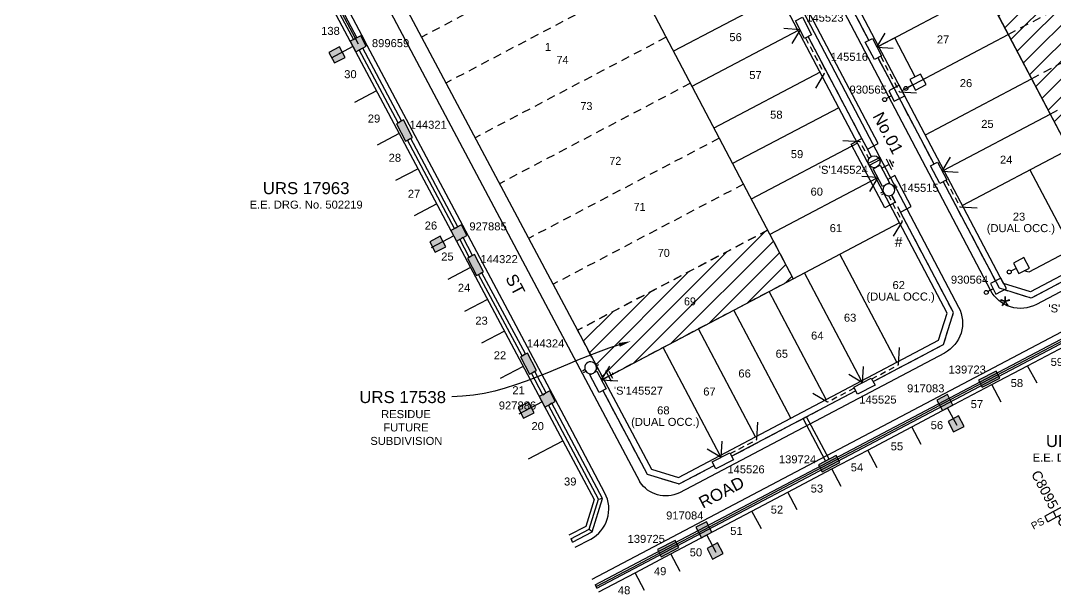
# Model space of a CAD drawing. Header units: metres. Extents: x 303535 to 303956, y 6270025 to 6270431.
# Drawn here: x 303554.5 to 303813.1, y 6270033.2 to 6270176.6 of the extents above; entities that cross this region are included whole.
import ezdxf
from ezdxf import colors
from ezdxf.entities.mleader import LeaderData, LeaderLine
from ezdxf.enums import TextEntityAlignment as Align
from ezdxf.math import Vec2, Vec3

# ---------------------------------------------------------------- set-up
doc = ezdxf.new("R2010")
doc.units = ezdxf.units.M
doc.header["$LTSCALE"] = 0.7
for name, pattern in [('A', [0]), ('Cable Exist OH', [1, 1, 0]), ('Cable Exist UG', [8.2, 4, -1.2, 1.8, -1.2]), ('CENTERX2', [101.6, 63.5, -12.7, 12.7, -12.7]), ('Dash', [5, 3, -2]), ('IE Trench LV', [6.5, 5, -1.5])]:
    doc.linetypes.add(name, pattern=pattern)
doc.layers.get('0').update_dxf_attribs({"color": 6})
for name, color, linetype in [('_User Miscellaneous1', 3, 'Continuous'), ('_User Miscellaneous11', 7, 'Continuous'), ('_User Miscellaneous4', 7, 'Continuous'), ('_User Miscellaneous6', 7, 'Continuous'), ('_User Miscellaneous7', 150, 'Continuous'), ('_User Miscellaneous8', 7, 'Continuous'), ('Cadastre Developer_SP_NEW', 4, 'Continuous'), ('Cadastre Roads_SP_NEW', 8, 'Continuous'), ('Equip_HV_EXT', 1, 'Continuous'), ('Equip_LV_NEW', 5, 'Continuous'), ('Mains_LV_NEW_R6', 2, 'Continuous'), ('Mains_LV_NEW_T84', 2, 'Continuous'), ('Services_SP_NEW_UG', 2, 'Continuous'), ('SupportsUG_SP_LV_EXT', 7, 'Continuous'), ('SupportsUG_SP_LV_NEW', 2, 'Continuous'), ('SupportsUG_SP_LV_SL_EXT', 7, 'Continuous'), ('SupportsUG_SP_LV_SL_NEW', 2, 'Continuous'), ('Trench_SP_NEW', 2, 'Continuous'), ('UG_Details_SP_MISC', 7, 'Continuous')]:
    doc.layers.add(name, color=color, linetype=linetype)
doc.layers.add('_User Miscellaneous5', color=7, linetype='Continuous', lineweight=35)
doc.layers.add('_User Notes', color=7, linetype='Continuous', plot=False)
doc.styles.add('ARIAL', font='arial.ttf', dxfattribs={"height": 2})
doc.styles.add('COLUMN_LABEL', font='arial.ttf')
doc.styles.add('dotfont', font='dotfont.shx')
doc.styles.add('POLE_LABEL', font='arial.ttf')
doc.styles.add('SL_LABEL', font='arial.ttf')
doc.styles.get("Standard").update_dxf_attribs({"font": 'arial.ttf'})
doc.styles.add('style1', font='iso3098b.shx')
doc.styles.add('SWG_LABEL', font='arial.ttf')
doc.styles.add('SWITCH_LABEL', font='arial.ttf', dxfattribs={"height": 2.5})
doc.linetypes.add('Cable New UG', pattern='A,8,-1,["x",style1,S=3.5,R=0,X=0.35,Y=-1],-3.5', length=12.5)
doc.linetypes.add('Cable Z', pattern='A,8,-1,["Z",Standard,S=2.5,R=0,X=0.35,Y=-1.25],-3.5', length=12.5)

# ---------------------------------------------------------------- blocks, each defined once
blk = doc.blocks.new('*U53')
at = {"layer": '_User Miscellaneous7'}
blk.add_hatch(color=256, dxfattribs=at).paths.add_polyline_path([(-1.49, -7.49), (1.48, -7.49), (1.48, -4.52), (-1.49, -4.52)])
at = {"layer": '_User Miscellaneous8'}
blk.add_hatch(color=256, dxfattribs=at).paths.add_polyline_path([(-1.49, -1.49), (1.48, -1.49), (1.48, 1.48), (-1.49, 1.48)])
at = {"layer": '_User Miscellaneous7'}
blk.add_lwpolyline([(1.48, -7.49), (1.48, -4.52), (-1.49, -4.52), (-1.49, -7.49)], close=True, dxfattribs=at)
at = {"layer": '_User Miscellaneous8'}
blk.add_lwpolyline([(1.48, -1.49), (1.48, 1.48), (-1.49, 1.48), (-1.49, -1.49)], close=True, dxfattribs=at)
at = {"flags": 9}
for tag, style, p in [('STRUCTURE_PLANT_NUMBER', 'POLE_LABEL', (1.81, 0.03)), ('STREET_CODE', 'COLUMN_LABEL', (1.81, -0.2))]:
    blk.add_attdef(tag, text='', height=0.2, dxfattribs=dict(at, style=style)).set_placement(p, align=Align.MIDDLE_LEFT)
at = {"flags": 1}
blk.add_attdef('Z', (1.81, -2.35), '', height=0.2, dxfattribs=at)
at = {"flags": 9}
for tag, p in [('COLUMN_TYPE', (1.81, -0.4)), ('OWNED_BY', (1.81, -0.6)), ('STATE', (1.81, -0.8)), ('USAGE', (1.81, -1)), ('STREETNAME', (1.81, -1.6)), ('SUBURB', (1.81, -1.8)), ('LEGEND', (1.81, -1.2)), ('LOCATION', (1.81, -1.4)), ('NOTES', (1.81, -2))]:
    blk.add_attdef(tag, text='', height=0.2, dxfattribs=at).set_placement(p, align=Align.MIDDLE_LEFT)
at = {"layer": '_User Miscellaneous6', "style": 'ARIAL', "flags": 8}
blk.add_attdef('ASSET_NUM', text='', height=2, dxfattribs=at).set_placement((2, 2), align=Align.MIDDLE_LEFT)
blk = doc.blocks.new('*U151')
at = {"layer": '_User Miscellaneous7', "lineweight": -3}
blk.add_lwpolyline([(0.38, -7.47), (3.35, -7.47), (3.35, -4.5), (0.38, -4.5)], close=True, dxfattribs=at)
blk.add_lwpolyline([(1.87, -4.5), (1.87, -3.05)], dxfattribs=at)
blk.add_circle((1.87, -2.55), 0.5, dxfattribs=at)
at = {"layer": '_User Miscellaneous8', "color": 2, "lineweight": -3}
blk.add_lwpolyline([(-1.49, 0), (1.49, 0), (1.49, 2.97), (-1.49, 2.97)], close=True, dxfattribs=at)
at = {"style": 'POLE_LABEL', "flags": 9}
blk.add_attdef('STRUCTURE_PLANT_NUMBER', text='', height=0.2, dxfattribs=at).set_placement((1.64, 1.73), align=Align.MIDDLE_LEFT)
for tag, flags, p in [('STREET_CODE', 9, (1.64, 1.49)), ('OWNED_BY', 9, (1.64, 1.09)), ('OPERATED_BY', 9, (1.64, 0.89)), ('STATE', 9, (1.64, 0.49)), ('COLUMN_TYPE', 9, (1.64, 1.29)), ('MAINTAINED_BY', 9, (1.64, 0.69)), ('USAGE', 9, (1.64, 0.29)), ('LEGEND', 9, (1.64, 0.09)), ('SUBURB', 9, (1.64, -0.31)), ('STREETNAME', 9, (1.64, -0.51)), ('Z', 1, (1.64, -1.31)), ('PARENT', 9, (1.64, -0.11)), ('LOCATION', 9, (1.64, -0.71)), ('NOTES', 9, (1.64, -0.91)), ('LABEL_ALIGNMENT', 9, (1.64, -1.11))]:
    blk.add_attdef(tag, text='', height=0.2, dxfattribs=dict(flags=flags)).set_placement(p, align=Align.MIDDLE_LEFT)
at = {"layer": '_User Miscellaneous5', "style": 'ARIAL', "flags": 8}
blk.add_attdef('ASSET_NUM', text='', height=2, dxfattribs=at).set_placement((2, 3.49), align=Align.MIDDLE_LEFT)
blk = doc.blocks.new('*U61')
at = {"layer": '_User Miscellaneous8', "color": 2}
blk.add_line((0, 0), (0, 1.45), dxfattribs=at)
blk.add_circle((0, 1.95), 0.5, dxfattribs=at)
for tag, p, flags in [('Z', (0, 0), 1), ('OPERATED_BY', (0, -9.61), 9)]:
    blk.add_attdef(tag, p, '', height=0.2, dxfattribs=dict(flags=flags))
at = {"style": 'SL_LABEL', "flags": 9}
blk.add_attdef('STREET_CODE', text='', height=0.2, dxfattribs=at).set_placement((0, -0.2), align=Align.MIDDLE_LEFT)
at = {"flags": 9}
for tag, p in [('CONSTRUCTED_VOLTAGE', (0, -0.4)), ('CONTROL_TYPE', (0, -0.6)), ('OPERATING_VOLTAGE', (0, -1.4)), ('ORIENTATION', (0, -1.6)), ('OWNED_BY', (0, -1.8)), ('STATE', (0, -2)), ('CEXIST', (0, -2.4)), ('CNEW', (0, -2.6)), ('LANTERN_PURPOSE', (0, -0.8)), ('LANTERN_TYPE', (0, -1)), ('NO_PHASES', (0, -1.2)), ('USAGE', (0, -2.2)), ('CNUMBER', (0, -2.8)), ('CREMOVE', (0, -3)), ('CREPLACE', (0, -3.2)), ('LKINGHEIGHT', (0, -3.4)), ('LBRACKET', (0, -3.6)), ('LBRACKETVOCAB', (0, -3.8)), ('LCATEGORY', (0, -4)), ('LCHARGE1', (0, -4.2)), ('LCHARGE1PERCENT', (0, -4.4)), ('LCHARGE2', (0, -4.6)), ('LCHARGE2PERCENT', (0, -4.8)), ('LCHARGE3', (0, -5)), ('LCHARGE3PERCENT', (0, -5.2)), ('LEXIST', (0, -5.4)), ('LLAMP', (0, -5.6)), ('LLAMPVOCAB', (0, -5.8)), ('LMAST', (0, -6)), ('LMASTVOCAB', (0, -6.2)), ('LNEW', (0, -6.4)), ('LANTNUMBER', (0, -6.6)), ('LOUTREACH', (0, -7)), ('LOUTREACHVOCAB', (0, -7.2)), ('LRATECODE', (0, -7.4)), ('LREMOVE', (0, -7.6)), ('LREPLACE', (0, -7.8)), ('SUBURB', (0, -8.6)), ('STREETNAME', (0, -8.8)), ('LTYPE', (0, -8)), ('LTYPEVOCAB', (0, -8.2)), ('LEGEND', (0, -8.4)), ('LOCATION', (0, -9)), ('NOTES', (0, -9.2)), ('MAINTAINED_BY', (0, -9.86))]:
    blk.add_attdef(tag, text='', height=0.2, dxfattribs=at).set_placement(p, align=Align.MIDDLE_LEFT)
at = {"layer": '_User Notes', "style": 'SL_LABEL', "flags": 8}
blk.add_attdef('ASSET_NUM', text='', height=2.5, dxfattribs=at).set_placement((2, 2), align=Align.MIDDLE_LEFT)
at = {"layer": '_User Notes', "flags": 8}
blk.add_attdef('LNUMBER', text='', height=2.5, dxfattribs=at).set_placement((1.2, -2.8), align=Align.MIDDLE_LEFT)
blk = doc.blocks.new('*U49')
at = {"layer": '_User Miscellaneous7', "lineweight": -3}
blk.add_lwpolyline([(0, -3.03), (0, -1.58)], dxfattribs=at)
blk.add_lwpolyline([(-1.49, -6), (1.49, -6), (1.49, -3.03), (-1.49, -3.03)], close=True, dxfattribs=at)
blk.add_circle((0, -1.08), 0.5, dxfattribs=at)
at = {"layer": '_User Miscellaneous8', "color": 2, "lineweight": -3}
blk.add_lwpolyline([(-1.49, 0), (1.49, 0), (1.49, 2.97), (-1.49, 2.97)], close=True, dxfattribs=at)
at = {"style": 'POLE_LABEL', "flags": 9}
blk.add_attdef('STRUCTURE_PLANT_NUMBER', text='', height=0.2, dxfattribs=at).set_placement((1.64, 1.73), align=Align.MIDDLE_LEFT)
for tag, flags, p in [('STREET_CODE', 9, (1.64, 1.49)), ('OWNED_BY', 9, (1.64, 1.09)), ('OPERATED_BY', 9, (1.64, 0.89)), ('STATE', 9, (1.64, 0.49)), ('COLUMN_TYPE', 9, (1.64, 1.29)), ('MAINTAINED_BY', 9, (1.64, 0.69)), ('USAGE', 9, (1.64, 0.29)), ('LEGEND', 9, (1.64, 0.09)), ('SUBURB', 9, (1.64, -0.31)), ('STREETNAME', 9, (1.64, -0.51)), ('Z', 1, (1.64, -1.31)), ('PARENT', 9, (1.64, -0.11)), ('LOCATION', 9, (1.64, -0.71)), ('NOTES', 9, (1.64, -0.91)), ('LABEL_ALIGNMENT', 9, (1.64, -1.11))]:
    blk.add_attdef(tag, text='', height=0.2, dxfattribs=dict(flags=flags)).set_placement(p, align=Align.MIDDLE_LEFT)
at = {"layer": '_User Miscellaneous5', "style": 'ARIAL', "flags": 8}
blk.add_attdef('ASSET_NUM', text='', height=2, dxfattribs=at).set_placement((2, 3.49), align=Align.MIDDLE_LEFT)
blk = doc.blocks.new('PILLAR_EXT')
blk.add_hatch(color=256).paths.add_polyline_path([(-2.475, 2.49), (-2.475, 0.51), (2.475, 0.51), (2.475, 2.49)])
blk.add_lwpolyline([(-2.475, 0.51), (2.475, 0.51), (2.475, 2.49), (-2.475, 2.49)], close=True)
for tag, p, flags in [('OWNED_BY', (0, 1.3), 9), ('STATE', (0, 1.1), 9), ('SUPPORT_TYPE', (0, 0.9), 9), ('USAGE', (0, 0.7), 9), ('LEGEND', (0, 0.5), 9), ('LOCATION', (0, 0.3), 9), ('NOTES', (0, 0.1), 9), ('PARENT', (0, -0.1), 9), ('STREETNAME', (0, -0.3), 9), ('SUBURB', (0, -0.5), 1)]:
    blk.add_attdef(tag, p, '', height=0.2, dxfattribs=dict(flags=flags))
at = {"layer": '_User Miscellaneous6', "style": 'ARIAL', "flags": 8}
blk.add_attdef('ASSET_NUM', text='', height=2, dxfattribs=at).set_placement((1.5, 7.5), align=Align.TOP_LEFT)
blk = doc.blocks.new('*U48')
at = {"lineweight": -3}
blk.add_lwpolyline([(-2.48, 2.49), (2.47, 2.49), (2.47, 0.51), (-2.48, 0.51)], close=True, dxfattribs=at)
for tag, flags, p in [('STREET_CODE', 9, (1.5, 3.5)), ('OWNED_BY', 9, (1.5, 3.3)), ('OPERATED_BY', 9, (1.5, 3.1)), ('STATE', 9, (1.5, 2.7)), ('SUPPORT_TYPE', 9, (1.5, 2.5)), ('MAINTAINED_BY', 9, (1.5, 2.9)), ('SUBURB', 9, (1.5, 1.7)), ('STREETNAME', 9, (1.5, 1.5)), ('Z', 1, (1.5, 0.9)), ('USAGE', 9, (1.5, 2.3)), ('LEGEND', 9, (1.5, 2.1)), ('PARENT', 9, (1.5, 1.9)), ('LOCATION', 9, (1.5, 1.3)), ('NOTES', 9, (1.5, 1.1))]:
    blk.add_attdef(tag, text='', height=0.2, dxfattribs=dict(flags=flags)).set_placement(p, align=Align.MIDDLE_LEFT)
at = {"layer": '_User Miscellaneous4', "style": 'ARIAL', "flags": 8}
blk.add_attdef('ASSET_NUM', text='', height=2, dxfattribs=at).set_placement((2, 5.5), align=Align.MIDDLE_LEFT)
blk = doc.blocks.new('A$C1B2C29DD')
at = {"layer": 'Services_SP_NEW_UG', "color": 2, "flags": 128}
for points in [[(0, 0), (-2.1, 3.44)], [(0, 0), (2.1, 3.44)]]:
    blk.add_lwpolyline(points, dxfattribs=at)
blk = doc.blocks.new('*U78')
at = {"layer": 'Services_SP_NEW_UG', "color": 2, "flags": 128}
blk.add_lwpolyline([(10, -0.75), (12.25, 2.93)], dxfattribs=at)
at = {"layer": 'Services_SP_NEW_UG', "color": 2, "linetype": 'Dash', "ltscale": 0.7, "flags": 128}
blk.add_lwpolyline([(2.47, -0.75), (10, -0.75)], dxfattribs=at)
blk = doc.blocks.new('*U76')
at = {"layer": 'Services_SP_NEW_UG', "color": 2, "flags": 128}
blk.add_lwpolyline([(-10, -0.75), (-12.25, 2.93)], dxfattribs=at)
at = {"layer": 'Services_SP_NEW_UG', "color": 2, "linetype": 'Dash', "ltscale": 0.7, "flags": 128}
blk.add_lwpolyline([(-2.47, -0.75), (-10, -0.75)], dxfattribs=at)
blk = doc.blocks.new('*U79')
at = {"layer": 'Services_SP_NEW_UG', "color": 2, "flags": 128}
blk.add_lwpolyline([(-12.5, -0.75), (-14.75, 2.93)], dxfattribs=at)
at = {"layer": 'Services_SP_NEW_UG', "color": 2, "linetype": 'Dash', "ltscale": 0.7, "flags": 128}
blk.add_lwpolyline([(-2.47, -0.75), (-12.5, -0.75)], dxfattribs=at)
blk = doc.blocks.new('*U84')
at = {"layer": 'Services_SP_NEW_UG', "color": 2, "flags": 128}
blk.add_lwpolyline([(12.5, -0.75), (14.75, 2.93)], dxfattribs=at)
at = {"layer": 'Services_SP_NEW_UG', "color": 2, "linetype": 'Dash', "ltscale": 0.7, "flags": 128}
blk.add_lwpolyline([(2.47, -0.75), (12.5, -0.75)], dxfattribs=at)
blk = doc.blocks.new('Earth')
for p, q in [((0, -2.04), (0, 0)), ((-1.5, -2.04), (1.5, -2.04)), ((-1, -2.64), (1, -2.64)), ((-0.25, -3.24), (0.25, -3.24))]:
    blk.add_line(p, q)
blk = doc.blocks.new('*U150')
blk.add_wipeout([(-1.17, -0.57), (-1.28, -0.72), (-1.36, -0.89), (-1.43, -1.06), (-1.47, -1.25), (-1.49, -1.43), (-1.49, -1.62), (-1.46, -1.81), (-1.41, -1.99), (-1.34, -2.16), (-1.25, -2.32), (-1.13, -2.47), (-1, -2.61), (-0.86, -2.72), (-0.7, -2.82), (-0.53, -2.9), (-0.35, -2.95), (-0.16, -2.99), (0.03, -2.99), (0.21, -2.98), (0.4, -2.94), (0.57, -2.88), (0.74, -2.8), (0.9, -2.69), (1.04, -2.57), (1.17, -2.43), (1.28, -2.28), (1.36, -2.11), (1.43, -1.94), (1.47, -1.75), (1.49, -1.57), (1.49, -1.38), (1.46, -1.19), (1.41, -1.01), (1.34, -0.84), (1.25, -0.68), (1.13, -0.53), (1, -0.39), (0.86, -0.28), (0.7, -0.18), (0.53, -0.1), (0.35, -0.05), (0.16, -0.01), (-0.03, -0.01), (-0.21, -0.02), (-0.4, -0.06), (-0.57, -0.12), (-0.74, -0.2), (-0.9, -0.31), (-1.04, -0.43)])
for p, q in [((-1.47, -1.25), (-2.22, -1.25)), ((-1.47, -1.75), (-2.22, -1.75)), ((1.47, -1.25), (2.22, -1.25)), ((1.47, -1.75), (2.22, -1.75))]:
    blk.add_line(p, q)
blk.add_lwpolyline([(1.49, -1.5, 1), (-1.49, -1.5, 1)], format="xyb", close=True)
for tag, p, flags in [('ORIENTATION', (0, 0), 9), ('Z', (0, 0), 1), ('USAGE', (0, -0.2), 9), ('NOTES', (0, -0.4), 9)]:
    blk.add_attdef(tag, p, '', height=0.2, dxfattribs=dict(flags=flags))
blk = doc.blocks.new('*U148')
blk.add_wipeout([(-1.06, -0.44), (-1.18, -0.58), (-1.29, -0.74), (-1.37, -0.91), (-1.43, -1.08), (-1.48, -1.27), (-1.49, -1.45), (-1.49, -1.64), (-1.46, -1.83), (-1.41, -2.01), (-1.33, -2.18), (-1.24, -2.34), (-1.12, -2.49), (-0.99, -2.62), (-0.84, -2.74), (-0.68, -2.83), (-0.51, -2.91), (-0.33, -2.96), (-0.14, -2.99), (0.05, -2.99), (0.23, -2.98), (0.42, -2.93), (0.59, -2.87), (0.76, -2.79), (0.92, -2.68), (1.06, -2.56), (1.18, -2.42), (1.29, -2.26), (1.37, -2.09), (1.43, -1.92), (1.48, -1.73), (1.49, -1.55), (1.49, -1.36), (1.46, -1.17), (1.41, -0.99), (1.33, -0.82), (1.24, -0.66), (1.12, -0.51), (0.99, -0.38), (0.84, -0.26), (0.68, -0.17), (0.51, -0.09), (0.33, -0.04), (0.14, -0.01), (-0.05, -0.01), (-0.23, -0.02), (-0.42, -0.07), (-0.59, -0.13), (-0.76, -0.21), (-0.92, -0.32)])
for p, q in [((-1.48, -1.25), (1.48, -1.25)), ((-1.48, -1.75), (1.48, -1.75))]:
    blk.add_line(p, q)
blk.add_circle((0, -1.5), 1.5)
for tag, flags, p in [('ACTUAL_STATUS', 9, (1.5, 0)), ('CONSTRUCTED_VOLTAGE', 9, (1.5, -0.2)), ('OPERATING_VOLTAGE', 9, (1.5, -0.6)), ('ORIENTATION', 9, (1.5, -0.8)), ('STATE', 9, (1.5, -1)), ('SWITCH_TYPE', 9, (1.5, -1.2)), ('OWNED_BY', 9, (1.5, -1.8)), ('OPERATED_BY', 9, (1.5, -2)), ('TYPE', 9, (1.5, -2.6)), ('NO_PHASES', 9, (1.5, -0.4)), ('USAGE', 9, (1.5, -1.4)), ('NOTES', 9, (1.5, -1.6)), ('MAINTAINED_BY', 9, (1.5, -2.2)), ('NUMBER_OF_PHASES', 9, (1.5, -2.4)), ('Z', 1, (1.5, -2.8))]:
    blk.add_attdef(tag, text='', height=0.2, dxfattribs=dict(flags=flags)).set_placement(p, align=Align.MIDDLE_LEFT)
blk = doc.blocks.new('SWG_SIE_SU_NEW')
blk.add_line((5.81, 0.79), (1.59, 1.94))
at = {"linetype": 'A', "lineweight": 0}
for p, q in [((7.98, 0.35), (7.98, -0.37)), ((8.18, -0.58), (8.18, 0.56)), ((8.38, 0.66), (8.38, -0.68)), ((8.58, -0.71), (8.58, 0.69)), ((8.78, 0.66), (8.78, -0.68)), ((8.98, -0.59), (8.98, 0.56)), ((9.18, 0.35), (9.18, -0.38))]:
    blk.add_line(p, q, dxfattribs=at)
at = {"linetype": 'Dash', "ltscale": 0.5}
blk.add_lwpolyline([(3.7, 1.36), (3.7, 4.73), (7.22, 4.73)], dxfattribs=at)
for points in [[(1, 0), (0, 0)], [(6.6, -0.01), (10.1, -0.01)]]:
    blk.add_lwpolyline(points)
for points in [[(1.8, -0.8, 1), (1.8, 0.8, 1)], [(5.8, -0.81, 1), (5.8, 0.79, 1)]]:
    blk.add_lwpolyline(points, format="xyb", close=True)
at = {"linetype": 'A', "lineweight": 0}
blk.add_circle((8.58, -0.01), 0.7, dxfattribs=at)
at = {"style": 'SWG_LABEL', "flags": 8}
blk.add_attdef('ASSET_NUM', text='', height=2, rotation=179.9544, dxfattribs=at).set_placement((-2.4, 0.01), align=Align.MIDDLE_LEFT)
at = {"flags": 1}
blk.add_attdef('Z', (0, 0), '', height=0.2, dxfattribs=at)
at = {"style": 'SWITCH_LABEL', "flags": 9}
blk.add_attdef('STREET_CODE', text='', height=0.2, dxfattribs=at).set_placement((0, 0), align=Align.MIDDLE_LEFT)
at = {"flags": 9}
for tag, p in [('OPERATED_BY', (-0.01, -1.84)), ('ORIENTATION', (0, -0.2)), ('SUBURB', (0, -0.8)), ('STREETNAME', (0, -1)), ('OWNED_BY', (0, -1.62)), ('MAINTAINED_BY', (-0.01, -2.05)), ('PARENT', (0, -0.4)), ('USAGE', (0, -0.6)), ('LOCATION', (0, -1.2)), ('NOTES', (0, -1.4))]:
    blk.add_attdef(tag, text='', height=0.2, dxfattribs=at).set_placement(p, align=Align.MIDDLE_LEFT)
blk = doc.blocks.new('*U155')
for p, q in [((-1.6, 52.1), (-1.6, 54.5)), ((-1.6, 54.5), (-0.8, 54.5)), ((0, 54.5), (-0.8, 54.5)), ((0, 52.1), (0, 54.5)), ((-1.6, 13.4), (-1.6, 52.1)), ((-1.6, 52.1), (-0.8, 52.1)), ((0, 52.1), (-0.8, 52.1)), ((0, 13.4), (0, 52.1)), ((-1.6, 2.4), (-1.6, 13.4)), ((-1.6, 13.4), (-0.8, 13.4)), ((0, 13.4), (-0.8, 13.4)), ((0, 2.4), (0, 13.4)), ((-1.6, 0), (-1.6, 2.4)), ((-1.6, 2.4), (-0.8, 2.4)), ((-1.6, 0), (-0.8, 0)), ((0, 2.4), (-0.8, 2.4)), ((0, 0), (-0.8, 0)), ((0, 0), (0, 2.4))]:
    blk.add_line(p, q)
at = {"style": 'ARIAL'}
blk.add_attdef('SWG_TYPE', text='', height=1.8, rotation=90, dxfattribs=at).set_placement((-0.8, 55.48), align=Align.MIDDLE_LEFT)
blk.add_attdef('SUB_TYPE', text='', height=1.8, rotation=90, dxfattribs=at).set_placement((-0.8, -0.76), align=Align.MIDDLE_RIGHT)

msp = doc.modelspace()

# ---------------------------------------------------------------- hatches: boundary and pattern name
at = {"layer": '_User Miscellaneous11'}
h = msp.add_hatch(dxfattribs=at)
h.set_pattern_fill('ANSI31', color=3)
h.paths.add_polyline_path([(303816.17, 6270209.28), (303789.64, 6270195.28), (303816.42, 6270144.39), (303842.95, 6270158.4)])
h.paths.add_polyline_path([(303804.66, 6270195.27), (303808.11, 6270195.27), (303808.11, 6270197.94), (303804.66, 6270197.94)], flags=24)
h.paths.add_polyline_path([(303810.7, 6270184.41), (303814.06, 6270184.41), (303814.06, 6270187.05), (303810.7, 6270187.05)], flags=24)
h.paths.add_polyline_path([(303816.1, 6270173.73), (303819.56, 6270173.73), (303819.56, 6270176.43), (303816.1, 6270176.43)], flags=24)
h.paths.add_polyline_path([(303819.07, 6270176.35), (303821.62, 6270176.35), (303821.62, 6270179.36), (303819.07, 6270179.36)], flags=24)
h.paths.add_polyline_path([(303821.67, 6270164.11), (303825.1, 6270164.11), (303825.1, 6270166.78), (303821.67, 6270166.78)], flags=24)
h.paths.add_polyline_path([(303826.46, 6270154.41), (303829.88, 6270154.41), (303829.88, 6270157.05), (303826.46, 6270157.05)], flags=24)
h = msp.add_hatch(dxfattribs=at)
h.set_pattern_fill('ANSI31', color=3)
h.paths.add_polyline_path([(303741.16, 6270124.2), (303747.56, 6270112.04), (303700.12, 6270087), (303693.64, 6270099.19)])
h.paths.add_polyline_path([(303719.93, 6270105.11), (303723.39, 6270105.11), (303723.39, 6270107.69), (303719.93, 6270107.69)], flags=24)

# ---------------------------------------------------------------- linework, layer by layer
at = {"layer": 'Cadastre Developer_SP_NEW'}
for p, q in [((303745.4, 6270279.35), (303816.42, 6270144.39)), ((303683.61, 6270233.58), (303747.56, 6270112.04)), ((303744.15, 6270182.95), (303717.6, 6270168.98)), ((303768.93, 6270170.21), (303795.46, 6270184.22)), ((303748.81, 6270174.1), (303722.26, 6270160.13)), ((303774.75, 6270159.15), (303801.29, 6270173.15)), ((303637.54, 6270170.13), (303632.07, 6270167.25)), ((303637.54, 6270170.13), (303689.97, 6270071.55)), ((303754.29, 6270163.68), (303727.74, 6270149.71)), ((303780.58, 6270148.09), (303807.11, 6270162.09)), ((303643.42, 6270159.08), (303637.9, 6270156.17)), ((303758.95, 6270154.83), (303732.4, 6270140.86)), ((303785.23, 6270139.24), (303811.76, 6270153.24)), ((303649.09, 6270148.41), (303643.54, 6270145.48)), ((303763.62, 6270145.96), (303737.07, 6270131.99)), ((303816.44, 6270144.4), (303789.89, 6270130.39)), ((303653.79, 6270139.59), (303648.2, 6270136.64)), ((303806.7, 6270139.29), (303819.27, 6270115.4)), ((303768.27, 6270137.11), (303741.72, 6270123.14)), ((303658.48, 6270130.76), (303652.86, 6270127.8)), ((303774.09, 6270126.05), (303700.12, 6270087)), ((303662.71, 6270122.81), (303657.05, 6270119.83)), ((303773.49, 6270091.2), (303759.23, 6270118.2)), ((303666.93, 6270114.86), (303661.25, 6270111.86)), ((303764.64, 6270086.53), (303750.39, 6270113.53)), ((303755.8, 6270081.86), (303741.55, 6270108.87)), ((303671.16, 6270106.91), (303665.43, 6270103.89)), ((303746.96, 6270077.19), (303732.7, 6270104.2)), ((303738.11, 6270072.53), (303723.86, 6270099.53)), ((303675.39, 6270098.96), (303669.63, 6270095.92)), ((303729.27, 6270067.86), (303715.02, 6270094.86)), ((303680.08, 6270090.14), (303674.32, 6270087.1)), ((303808.49, 6270085.92), (303806.14, 6270090.33)), ((303799.56, 6270081.2), (303797.21, 6270085.62)), ((303684.78, 6270081.3), (303678.97, 6270078.23)), ((303788.5, 6270075.37), (303786.15, 6270079.78)), ((303779.57, 6270070.65), (303777.22, 6270075.07)), ((303681.42, 6270067.05), (303689.97, 6270071.55)), ((303768.52, 6270064.82), (303766.17, 6270069.23)), ((303759.58, 6270060.11), (303757.23, 6270064.52)), ((303748.53, 6270054.27), (303746.18, 6270058.69)), ((303739.6, 6270049.56), (303737.25, 6270053.97)), ((303728.28, 6270043.58), (303725.93, 6270048)), ((303719.34, 6270038.87), (303716.99, 6270043.28)), ((303710.41, 6270034.16), (303708.06, 6270038.57))]:
    msp.add_line(p, q, dxfattribs=at)
at = {"layer": 'Cadastre Developer_SP_NEW', "flags": 128}
for points in [[(303714.54, 6270337.15, -0.077875), (303737.96, 6270345.19, -0.182963), (303741.86, 6270344.46, -0.127361), (303748.8, 6270337.22), (303799.62, 6270240.73), (303853.2, 6270138.93), (303851.1, 6270132.17), (303806.89, 6270108.83), (303800.14, 6270110.92), (303726.92, 6270250.04, 0.093335), (303707.14, 6270274.98, -0.093335), (303693.34, 6270292.38), (303681.84, 6270314.24), (303683.93, 6270321)], [(303660.94, 6270308.86), (303603.81, 6270278.7), (303601.74, 6270271.96), (303658.09, 6270166.02), (303712.12, 6270064.46), (303718.91, 6270062.39), (303783.89, 6270096.69), (303785.99, 6270103.45), (303712.76, 6270242.59, 0.093335), (303696.66, 6270262.89, -0.093335), (303679.18, 6270284.93), (303667.69, 6270306.77), (303660.94, 6270308.86)]]:
    msp.add_lwpolyline(points, format="xyb", close=True, dxfattribs=at)
for points in [[(303558.83, 6270256.65), (303580.48, 6270268.09), (303588.44, 6270265.64), (303638.86, 6270170.84)], [(303559.53, 6270255.33), (303580.64, 6270266.47), (303587.41, 6270264.39), (303637.54, 6270170.13)], [(303698.28, 6270035.1), (303707.36, 6270039.9), (303716.29, 6270044.61), (303725.23, 6270049.32), (303736.55, 6270055.3), (303745.48, 6270060.01), (303756.53, 6270065.85), (303765.47, 6270070.56), (303776.52, 6270076.39), (303785.45, 6270081.11), (303796.51, 6270086.94), (303805.44, 6270091.66), (303816.5, 6270097.49)], [(303698.98, 6270033.77), (303708.06, 6270038.57), (303716.99, 6270043.28), (303725.93, 6270048), (303737.25, 6270053.97), (303746.18, 6270058.69), (303757.23, 6270064.52), (303766.17, 6270069.23), (303777.22, 6270075.07), (303786.15, 6270079.78), (303797.21, 6270085.62), (303806.14, 6270090.33), (303817.2, 6270096.16)], [(303689.97, 6270071.56), (303697.77, 6270056.88), (303695.7, 6270050.14), (303691.51, 6270047.93)]]:
    msp.add_lwpolyline(points, dxfattribs=at)
at = {"layer": 'Cadastre Developer_SP_NEW', "linetype": 'Dash', "flags": 128}
for points in [[(303702.52, 6270197.66), (303654.66, 6270172.47)], [(303708.57, 6270186.16), (303660.76, 6270160.99)], [(303801.29, 6270173.15), (303827.82, 6270187.16)], [(303807.11, 6270162.09), (303833.64, 6270176.1)], [(303715.78, 6270172.43), (303668.04, 6270147.31)], [(303811.76, 6270153.24), (303838.29, 6270167.25)], [(303721.85, 6270160.93), (303674.32, 6270135.92)], [(303729.07, 6270147.22), (303681.54, 6270122.21)], [(303735.12, 6270135.71), (303687.59, 6270110.7)], [(303741.16, 6270124.2), (303693.64, 6270099.19)]]:
    msp.add_lwpolyline(points, dxfattribs=at)
at = {"layer": 'Cadastre Roads_SP_NEW', "flags": 128}
for points in [[(303841.96, 6270123.39), (303808.34, 6270105.64, -0.414842), (303796.84, 6270109.2), (303723.8, 6270248.31, 0.093335), (303704.84, 6270272.25, -0.093335), (303690.26, 6270290.67), (303675.48, 6270318.81, -0.41384), (303679.05, 6270330.28)], [(303656.04, 6270318.16, -0.414588), (303667.53, 6270314.59), (303682.29, 6270286.49, 0.093335), (303698.94, 6270265.45, -0.093335), (303715.83, 6270244.12), (303788.9, 6270104.97, -0.413586), (303785.34, 6270093.5), (303719.11, 6270058.54, -0.370546), (303709.19, 6270061.26)], [(303598.62, 6270287.91), (303598.62, 6270287.91, 0.415057), (303595.07, 6270276.41), (303648.4, 6270175.87)], [(303554.49, 6270264.86), (303575.54, 6270275.95, -0.413366), (303587.01, 6270272.41), (303640.44, 6270171.67)], [(303697.28, 6270036.98), (303857.93, 6270121.6, -0.414578), (303869.42, 6270118.03), (303882.86, 6270092.44)], [(303693.08, 6270044.94), (303696.94, 6270046.97, 0.415061), (303700.48, 6270058.47), (303692.36, 6270073.8)]]:
    msp.add_lwpolyline(points, format="xyb", dxfattribs=at)
for points in [[(303648.4, 6270175.87), (303709.19, 6270061.26)], [(303692.36, 6270073.8), (303640.44, 6270171.67)]]:
    msp.add_lwpolyline(points, dxfattribs=at)
at = {"layer": 'Defpoints', "flags": 128}
msp.add_lwpolyline([(303816.17, 6270209.28), (303789.64, 6270195.28), (303816.42, 6270144.39), (303842.95, 6270158.4)], close=True, dxfattribs=at)
at = {"layer": 'Defpoints', "linetype": 'Dash', "flags": 128}
msp.add_lwpolyline([(303741.16, 6270124.2), (303747.56, 6270112.04), (303700.12, 6270087), (303693.64, 6270099.19)], close=True, dxfattribs=at)
at = {"layer": 'Mains_LV_NEW_R6', "color": 2, "linetype": 'Cable Z', "flags": 128}
for points in [[(303778.05, 6270162.56), (303772.92, 6270172.31), (303768.48, 6270169.97)], [(303819.51, 6270114.95), (303817.18, 6270119.35), (303806.43, 6270113.68), (303805.26, 6270114.04)]]:
    msp.add_lwpolyline(points, dxfattribs=at)
at = {"layer": 'Mains_LV_NEW_T84', "color": 2, "linetype": 'Cable New UG', "flags": 128}
msp.add_lwpolyline([(303766.1, 6270144.46), (303768.75, 6270145.86), (303716.74, 6270244.69, 0.072495), (303704.1, 6270262.06), (303729.49, 6270275.47)], format="xyb", dxfattribs=at)
for points in [[(303766.45, 6270171.7), (303752.46, 6270198.3)], [(303766.79, 6270136.7), (303762.05, 6270145.72), (303764.7, 6270147.12), (303751.29, 6270172.61)], [(303782.75, 6270140.73), (303768.76, 6270167.32)], [(303768.45, 6270140), (303766.1, 6270144.46)], [(303773.08, 6270131.2), (303770.42, 6270129.81), (303766.79, 6270136.7)], [(303774.37, 6270128.74), (303774.37, 6270128.74), (303777.03, 6270130.14), (303772.97, 6270137.85), (303771.19, 6270136.91)], [(303817.79, 6270112.89), (303807.04, 6270107.21), (303799.1, 6270109.67), (303785.06, 6270136.35)], [(303773.08, 6270131.2), (303770.75, 6270135.62)], [(303767.53, 6270086.36), (303785.14, 6270095.66), (303787.6, 6270103.6), (303774.37, 6270128.74)], [(303699.96, 6270084.11), (303711.08, 6270063.2), (303719.06, 6270060.77), (303727.78, 6270065.38)], [(303732.16, 6270067.69), (303763.16, 6270084.05)]]:
    msp.add_lwpolyline(points, dxfattribs=at)
at = {"layer": 'Services_SP_NEW_UG', "color": 2, "flags": 128}
for points in [[(303699.67, 6270086.76), (303701.73, 6270090.23)], [(303699.67, 6270086.76), (303703.7, 6270086.51)]]:
    msp.add_lwpolyline(points, dxfattribs=at)
at = {"layer": 'Trench_SP_NEW', "linetype": 'IE Trench LV', "flags": 128}
for points in [[(303766.45, 6270171.7), (303752.46, 6270198.3)], [(303768.45, 6270140), (303751.29, 6270172.61)], [(303772.73, 6270159.77), (303768.76, 6270167.32)], [(303782.75, 6270140.73), (303774.12, 6270157.14)], [(303798.12, 6270111.54), (303785.06, 6270136.35)], [(303767.53, 6270086.36), (303785.14, 6270095.66), (303787.6, 6270103.6), (303770.75, 6270135.62)], [(303817.79, 6270112.89), (303807.04, 6270107.21), (303800.26, 6270109.31)], [(303699.96, 6270084.11), (303711.08, 6270063.2), (303719.06, 6270060.77), (303727.78, 6270065.38)], [(303732.16, 6270067.69), (303763.16, 6270084.05)]]:
    msp.add_lwpolyline(points, dxfattribs=at)
at = {"layer": 'UG_Details_SP_MISC'}
for p, q in [((303588.11, 6270265.24), (303637.64, 6270171.87)), ((303588.77, 6270266.04), (303638.49, 6270172.32)), ((303637.64, 6270171.87), (303638.06, 6270172.09)), ((303638.49, 6270172.32), (303638.06, 6270172.09)), ((303639.12, 6270169.29), (303639.55, 6270169.52)), ((303639.97, 6270169.74), (303639.55, 6270169.52)), ((303649.68, 6270151.52), (303639.97, 6270169.74)), ((303648.83, 6270151.07), (303639.12, 6270169.29)), ((303648.83, 6270151.07), (303649.26, 6270151.3)), ((303649.68, 6270151.52), (303649.26, 6270151.3)), ((303651.15, 6270146.7), (303651.58, 6270146.93)), ((303662.9, 6270124.6), (303651.15, 6270146.7)), ((303652, 6270147.15), (303651.58, 6270146.93)), ((303663.75, 6270125.05), (303652, 6270147.15)), ((303662.9, 6270124.6), (303663.32, 6270124.82)), ((303663.75, 6270125.05), (303663.32, 6270124.82)), ((303664.21, 6270121.93), (303664.63, 6270122.15)), ((303666.57, 6270117.47), (303664.21, 6270121.93)), ((303665.06, 6270122.38), (303664.63, 6270122.15)), ((303667.42, 6270117.92), (303665.06, 6270122.38)), ((303666.57, 6270117.47), (303666.99, 6270117.7)), ((303667.42, 6270117.92), (303666.99, 6270117.7)), ((303698.05, 6270035.53), (303858.17, 6270120.03)), ((303698.5, 6270034.68), (303858.27, 6270119)), ((303668.89, 6270113.1), (303669.31, 6270113.32)), ((303679.83, 6270092.8), (303668.89, 6270113.1)), ((303669.74, 6270113.55), (303669.31, 6270113.32)), ((303680.67, 6270093.26), (303669.74, 6270113.55)), ((303679.83, 6270092.8), (303680.25, 6270093.03)), ((303680.67, 6270093.26), (303680.25, 6270093.03)), ((303682.14, 6270088.43), (303682.56, 6270088.65)), ((303684.98, 6270083.08), (303682.14, 6270088.43)), ((303682.99, 6270088.88), (303682.56, 6270088.65)), ((303685.82, 6270083.53), (303682.99, 6270088.88)), ((303684.98, 6270083.08), (303685.4, 6270083.31)), ((303685.82, 6270083.53), (303685.4, 6270083.31)), ((303686.39, 6270080.47), (303686.82, 6270080.7)), ((303698.87, 6270056.99), (303686.39, 6270080.47)), ((303687.24, 6270080.92), (303686.82, 6270080.7)), ((303699.9, 6270057.09), (303687.24, 6270080.92)), ((303750.04, 6270077.13), (303750.46, 6270077.35)), ((303755.65, 6270066.5), (303750.04, 6270077.13)), ((303750.89, 6270077.57), (303750.46, 6270077.35)), ((303756.5, 6270066.95), (303750.89, 6270077.57)), ((303755.65, 6270066.5), (303756.07, 6270066.72)), ((303756.5, 6270066.95), (303756.07, 6270066.72)), ((303696.55, 6270049.43), (303698.87, 6270056.99)), ((303697.35, 6270048.77), (303699.9, 6270057.09)), ((303698.87, 6270056.99), (303699.39, 6270057.04)), ((303699.9, 6270057.09), (303699.39, 6270057.04)), ((303691.98, 6270047.03), (303696.55, 6270049.43)), ((303692.43, 6270046.18), (303697.35, 6270048.77)), ((303696.55, 6270049.43), (303696.95, 6270049.1)), ((303697.35, 6270048.77), (303696.95, 6270049.1)), ((303691.98, 6270047.03), (303692.2, 6270046.6)), ((303692.43, 6270046.18), (303692.2, 6270046.6)), ((303698.05, 6270035.53), (303698.28, 6270035.1)), ((303698.5, 6270034.68), (303698.28, 6270035.1))]:
    msp.add_line(p, q, dxfattribs=at)

# ---------------------------------------------------------------- block references
at = {"layer": 'Equip_HV_EXT', "rotation": 297.7736121547667}
msp.add_blockref('*U155', (303811.18, 6270051.3), dxfattribs=at).add_auto_attribs({'SUB_TYPE': 'PS', 'SWG_TYPE': '8DJH RTRR-C'})
at = {"layer": 'Equip_HV_EXT', "linetype": 'CENTERX2'}
ref = msp.add_blockref('SWG_SIE_SU_NEW', (303813.9, 6270052.74), dxfattribs=dict(at, rotation=297.7736121547667))
ref.add_attrib('ASSET_NUM', 'C8095', dxfattribs={"layer": '0', "height": 2.5, "rotation": 297.728, "style": 'SWG_LABEL'}).set_placement((303808.04, 6270063.89), align=Align.MIDDLE_LEFT)
at = {"layer": 'Equip_LV_NEW', "linetype": 'Cable Exist OH', "lineweight": 0}
for p, rotation in [((303769.73, 6270139.69), 117.7555555234883), ((303699.67, 6270086.76), 118.0111111276477)]:
    msp.add_blockref('Earth', p, dxfattribs=dict(at, rotation=rotation))
at = {"layer": 'Services_SP_NEW_UG', "color": 2}
for p, rotation in [((303749.26, 6270174.34), 117.7555555130568), ((303768.48, 6270169.97), 297.7555555130568), ((303784.78, 6270139), 297.7555555130568), ((303768.72, 6270137.35), 117.7555555130568), ((303764.88, 6270086.08), 27.82777776463775), ((303729.51, 6270067.41), 27.82777776463775)]:
    msp.add_blockref('A$C1B2C29DD', p, dxfattribs=dict(at, rotation=rotation))
at = {"layer": 'Services_SP_NEW_UG'}
for name, p, rotation in [('*U79', (303748.81, 6270174.1), 117.7555555649713), ('*U84', (303768.93, 6270170.21), 297.755555545344), ('*U78', (303768.27, 6270137.11), 117.755555545344), ('*U78', (303785.23, 6270139.24), 297.8277777790132), ('*U79', (303768.27, 6270137.11), 117.7555555649713), ('*U78', (303764.64, 6270086.53), 27.82777778247379), ('*U76', (303764.64, 6270086.53), 27.82777777747106), ('*U78', (303729.27, 6270067.86), 27.82777778247379)]:
    msp.add_blockref(name, p, dxfattribs=dict(at, rotation=rotation))
at = {"layer": 'SupportsUG_SP_LV_EXT'}
ref = msp.add_blockref('PILLAR_EXT', (303649.09, 6270148.41), dxfattribs=dict(at, rotation=297.9429163059487))
ref.add_attrib('ASSET_NUM_001', '144321', (303651.66, 6270149.57), dxfattribs={"layer": '_User Miscellaneous6', "height": 2, "style": 'ARIAL'})
ref = msp.add_blockref('PILLAR_EXT', (303666.83, 6270114.81), dxfattribs=dict(at, rotation=297.9429163059487))
ref.add_attrib('ASSET_NUM_001', '144322', (303669.39, 6270115.97), dxfattribs={"layer": '_User Miscellaneous6', "height": 2, "style": 'ARIAL'})
ref = msp.add_blockref('PILLAR_EXT', (303826.13, 6270100.88), dxfattribs=dict(at, rotation=27.77712612631978))
ref.add_attrib('ASSET_NUM_001', "'S' 139722", (303811.35, 6270103.65), dxfattribs={"layer": '_User Miscellaneous6', "height": 2, "style": 'ARIAL'})
ref = msp.add_blockref('PILLAR_EXT', (303680.08, 6270090.14), dxfattribs=dict(at, rotation=297.9429163059487))
ref.add_attrib('ASSET_NUM_001', '144324', (303681.02, 6270094.9), dxfattribs={"layer": '_User Miscellaneous6', "height": 2, "style": 'ARIAL'})
ref = msp.add_blockref('PILLAR_EXT', (303797.21, 6270085.62), dxfattribs=dict(at, rotation=27.77712612631978))
ref.add_attrib('ASSET_NUM_001', '139723', (303786.38, 6270088.37), dxfattribs={"layer": '_User Miscellaneous6', "height": 2, "style": 'ARIAL'})
ref = msp.add_blockref('PILLAR_EXT', (303757.23, 6270064.52), dxfattribs=dict(at, rotation=27.77712612631978))
ref.add_attrib('ASSET_NUM_001', '139724', (303743.97, 6270065.92), dxfattribs={"layer": '_User Miscellaneous6', "height": 2, "style": 'ARIAL'})
ref = msp.add_blockref('PILLAR_EXT', (303716.99, 6270043.28), dxfattribs=dict(at, rotation=27.77712612631978))
ref.add_attrib('ASSET_NUM_001', '139725', (303706.17, 6270046.03), dxfattribs={"layer": '_User Miscellaneous6', "height": 2, "style": 'ARIAL'})
at = {"layer": 'SupportsUG_SP_LV_NEW'}
ref = msp.add_blockref('*U48', (303748.81, 6270174.1), dxfattribs=dict(at, rotation=297.7555555472808))
ref.add_attrib('ASSET_NUM_001', '145523', (303750.81, 6270176.34), dxfattribs={"layer": '_User Miscellaneous4', "height": 2, "style": 'ARIAL'})
ref = msp.add_blockref('*U48', (303768.93, 6270170.21), dxfattribs=dict(at, rotation=117.7555555472808))
ref.add_attrib('ASSET_NUM_001', '145516', (303756.92, 6270166.56), dxfattribs={"layer": '_User Miscellaneous4', "height": 2, "style": 'ARIAL'})
ref = msp.add_blockref('*U48', (303785.23, 6270139.24), dxfattribs=dict(at, rotation=117.7555555472808))
ref.add_attrib('ASSET_NUM_001', '145515', (303774.59, 6270133.8), dxfattribs={"layer": '_User Miscellaneous4', "height": 2, "style": 'ARIAL'})
ref = msp.add_blockref('*U48', (303768.27, 6270137.11), dxfattribs=dict(at, rotation=297.7555555472808))
ref.add_attrib('ASSET_NUM_001', "'S'145524", (303753.96, 6270138.31), dxfattribs={"layer": '_User Miscellaneous4', "height": 2, "style": 'ARIAL'})
ref = msp.add_blockref('*U48', (303700.12, 6270087), dxfattribs=dict(at, rotation=118.0111111162734))
ref.add_attrib('ASSET_NUM_001', "'S'145527", (303702.75, 6270083.09), dxfattribs={"layer": '_User Miscellaneous4', "height": 2, "style": 'ARIAL'})
ref = msp.add_blockref('*U48', (303764.64, 6270086.53), dxfattribs=dict(at, rotation=207.8277777750577))
ref.add_attrib('ASSET_NUM_001', '145525', (303764.07, 6270080.86), dxfattribs={"layer": '_User Miscellaneous4', "height": 2, "style": 'ARIAL'})
ref = msp.add_blockref('*U48', (303729.27, 6270067.86), dxfattribs=dict(at, rotation=207.8277777750577))
ref.add_attrib('ASSET_NUM_001', '145526', (303731.1, 6270063.42), dxfattribs={"layer": '_User Miscellaneous4', "height": 2, "style": 'ARIAL'})
at = {"layer": 'SupportsUG_SP_LV_SL_EXT'}
ref = msp.add_blockref('*U53', (303638.85, 6270170.83), dxfattribs=dict(at, rotation=297.9429163001794))
ref.add_attrib('ASSET_NUM_001', '899659', (303642.27, 6270169.98), dxfattribs={"layer": '_User Miscellaneous6', "height": 2, "style": 'ARIAL'})
ref = msp.add_blockref('*U53', (303664.02, 6270123.51), dxfattribs=dict(at, rotation=297.9429163001794))
ref.add_attrib('ASSET_NUM_001', '927885', (303666.63, 6270124.16), dxfattribs={"layer": '_User Miscellaneous6', "height": 2, "style": 'ARIAL'})
ref = msp.add_blockref('*U53', (303686.1, 6270082), dxfattribs=dict(at, rotation=297.9429163001794))
ref.add_attrib('ASSET_NUM_001', '927886', (303673.98, 6270079.38), dxfattribs={"layer": '_User Miscellaneous6', "height": 2, "style": 'ARIAL'})
ref = msp.add_blockref('*U53', (303785.46, 6270081.1), dxfattribs=dict(at, rotation=27.77712612587425))
ref.add_attrib('ASSET_NUM_001', '917083', (303776.02, 6270083.67), dxfattribs={"layer": '_User Miscellaneous6', "height": 2, "style": 'ARIAL'})
ref = msp.add_blockref('*U53', (303725.23, 6270049.31), dxfattribs=dict(at, rotation=27.77712612587425))
ref.add_attrib('ASSET_NUM_001', '917084', (303715.8, 6270051.88), dxfattribs={"layer": '_User Miscellaneous6', "height": 2, "style": 'ARIAL'})
at = {"layer": 'SupportsUG_SP_LV_SL_NEW', "ltscale": 0.5}
ref = msp.add_blockref('*U49', (303774.75, 6270159.15), dxfattribs=dict(at, rotation=117.704903885912))
ref.add_attrib('ASSET_NUM_001', '930565', (303761.63, 6270158.36), dxfattribs={"layer": '_User Miscellaneous5', "height": 2, "style": 'ARIAL'})
for p, rotation in [((303772.12, 6270157.77), 117.704903885912), ((303797.51, 6270109.54), 117.7049038766882)]:
    msp.add_blockref('*U61', p, dxfattribs=dict(at, rotation=rotation))
ref = msp.add_blockref('*U151', (303800.14, 6270110.92), dxfattribs=dict(at, rotation=117.7049038766882))
ref.add_attrib('ASSET_NUM_001', '930564', (303786.96, 6270110.84), dxfattribs={"layer": '_User Miscellaneous5', "height": 2, "style": 'ARIAL'})

# ---------------------------------------------------------------- texts
at = {"layer": '_User Miscellaneous1', "color": 2, "style": 'ARIAL'}
for s, p in [('URS 17963', (303625.83, 6270133.22)), ('URS 16197', (303821.53, 6270069.99))]:
    msp.add_text(s, height=3, dxfattribs=at).set_placement(p, align=Align.CENTER)
msp.add_text('URS 17538', height=3, dxfattribs=at).set_placement((303639.12, 6270080.98))
at = {"layer": '_User Miscellaneous1', "color": 7, "insert": (303772.93, 6270122.54), "char_height": 2.5, "attachment_point": 1, "rotation": 0.1586, "style": 'ARIAL'}
msp.add_mtext_dynamic_manual_height_columns('{\\C3;#}', width=5, gutter_width=10, heights=[0], dxfattribs=at)
at = {"layer": '_User Miscellaneous1', "color": 7, "insert": (303800.51, 6270105.21), "char_height": 5, "attachment_point": 5, "style": 'ARIAL'}
msp.add_mtext_dynamic_manual_height_columns('{\\C3;*}', width=5, gutter_width=4, heights=[0], dxfattribs=at)
at = {"layer": '_User Miscellaneous11', "color": 7, "style": 'ARIAL'}
for s, p in [('E.E. DRG. No. 502219', (303625.83, 6270129.6)), ('E.E. DRG. No. 500123', (303821.53, 6270066.37))]:
    msp.add_text(s, height=2, dxfattribs=at).set_placement(p, align=Align.CENTER)
for s, p in [('RESIDUE', (303644.57, 6270077.22)), ('FUTURE', (303645.11, 6270073.89)), ('SUBDIVISION', (303641.87, 6270070.52))]:
    msp.add_text(s, height=2, dxfattribs=at).set_placement(p)
at = {"layer": 'Cadastre Developer_SP_NEW', "style": 'ARIAL'}
for s, p in [('138', (303629.58, 6270173.04)), ('56', (303731.6, 6270171.47)), ('27', (303783.45, 6270170.91)), ('30', (303635.34, 6270162.21)), ('57', (303736.57, 6270162)), ('26', (303789.18, 6270159.98)), ('58', (303741.78, 6270152.09)), ('29', (303641.24, 6270151.12)), ('25', (303794.54, 6270149.78)), ('59', (303746.95, 6270142.23)), ('28', (303646.45, 6270141.32)), ('24', (303799.23, 6270140.84)), ('27', (303651.24, 6270132.31)), ('60', (303751.88, 6270132.85)), ('23', (303802.43, 6270126.59)), ('26', (303655.46, 6270124.37)), ('61', (303756.67, 6270123.72)), ('(DUAL OCC.)', (303795.92, 6270123.72)), ('25', (303659.59, 6270116.62)), ('24', (303663.74, 6270108.81)), ('62', (303772.37, 6270109.49)), ('(DUAL OCC.)', (303765.86, 6270106.62)), ('23', (303668.11, 6270100.59)), ('63', (303760.22, 6270101.33)), ('64', (303752.02, 6270096.86)), ('65', (303743.15, 6270092.31)), ('22', (303672.72, 6270091.93)), ('59', (303811.89, 6270090.27)), ('66', (303733.85, 6270087.38)), ('58', (303801.9, 6270084.99)), ('21', (303677.36, 6270083.19)), ('67', (303725.07, 6270082.87)), ('57', (303791.91, 6270079.72)), ('68', (303713.55, 6270078.16)), ('20', (303682.14, 6270074.22)), ('(DUAL OCC.)', (303707.04, 6270075.28)), ('56', (303781.91, 6270074.45)), ('55', (303771.92, 6270069.17)), ('54', (303761.93, 6270063.9)), ('39', (303690.28, 6270060.37)), ('53', (303751.93, 6270058.62)), ('52', (303741.94, 6270053.35)), ('51', (303731.81, 6270048.01)), ('50', (303721.69, 6270042.66)), ('49', (303712.75, 6270037.95)), ('48', (303703.74, 6270033.19))]:
    msp.add_text(s, height=2, dxfattribs=at).set_placement(p)
at = {"layer": 'Cadastre Developer_SP_NEW', "color": 4, "style": 'ARIAL'}
msp.add_text('1', height=2, dxfattribs=at).set_placement((303685.51, 6270169.05))
at = {"layer": 'Cadastre Developer_SP_NEW', "color": 8, "style": 'dotfont'}
for s, p in [('74', (303688.42, 6270165.8)), ('73', (303694.39, 6270154.25)), ('72', (303701.61, 6270140.54)), ('71', (303707.67, 6270129.03)), ('70', (303713.72, 6270117.53)), ('69', (303720.26, 6270105.4))]:
    msp.add_text(s, height=2, dxfattribs=at).set_placement(p)
at = {"layer": 'Cadastre Roads_SP_NEW', "color": 2, "style": 'ARIAL'}
for s, rotation, p in [('No.01', 297.777, (303767.31, 6270152.75)), ('ST', 297.777, (303675.53, 6270112.25)), ('ROAD', 27.777, (303724.97, 6270054.54))]:
    msp.add_text(s, height=3, rotation=rotation, dxfattribs=at).set_placement(p)

# ---------------------------------------------------------------- leaders
at = {"layer": '_User Miscellaneous1', "color": 2}
ml = msp.add_multileader_mtext('Standard', dxfattribs=at)
ml.set_content('', color=2, style='ARIAL')
ml.set_leader_properties(color=4)
ml.build(insert=Vec2(0, 0))
ml.multileader.update_dxf_attribs({"leader_type": 2, "arrow_head_size": 3})
ctx = ml.context
ctx.base_point, ctx.char_height, ctx.arrow_head_size, ctx.plane_origin = Vec3(303658.21, 6270082.58), 2, 3, Vec3(303707.18, 6270091.14)
ctx.attachment_type = 1
notes = []
notes.append((ctx, [(1, (1, 1, 0), (303670.21, 6270082.58), (-1, 0), 8, [(0, [(303706.92, 6270096.43)], 0, [])])]))
ctx.mtext.insert, ctx.mtext.flow_direction = Vec3(303660.21, 6270083.58), 5
for ctx, leaders in notes:
    for number, flags, end, landing, length, lines in leaders:
        leader = LeaderData()
        leader.index, (leader.has_last_leader_line, leader.has_dogleg_vector, leader.attachment_direction) = number, flags
        leader.last_leader_point, leader.dogleg_vector, leader.dogleg_length = Vec3(end), Vec3(landing), length
        for number, points, colour, breaks in lines:
            line = LeaderLine()
            line.index, line.vertices, line.color, line.breaks = number, Vec3.list(points), colors.encode_raw_color(colour), breaks
            leader.lines.append(line)
        ctx.leaders.append(leader)

# ---------------------------------------------------------------- next in the draw order: block references
at = {"layer": 'Equip_LV_NEW', "linetype": 'Cable Exist OH', "lineweight": 0, "rotation": 207.7555555492506}
msp.add_blockref('*U148', (303768.45, 6270140), dxfattribs=at)
at = {"layer": 'Equip_LV_NEW', "linetype": 'Cable Exist UG', "lineweight": 0, "ltscale": 0.5}
for p, rotation in [((303770.75, 6270135.62), 27.75555555367463), ((303697.64, 6270088.48), 208.0111111201235)]:
    msp.add_blockref('*U150', p, dxfattribs=dict(at, rotation=rotation))

doc.saveas('drawing.dxf')
